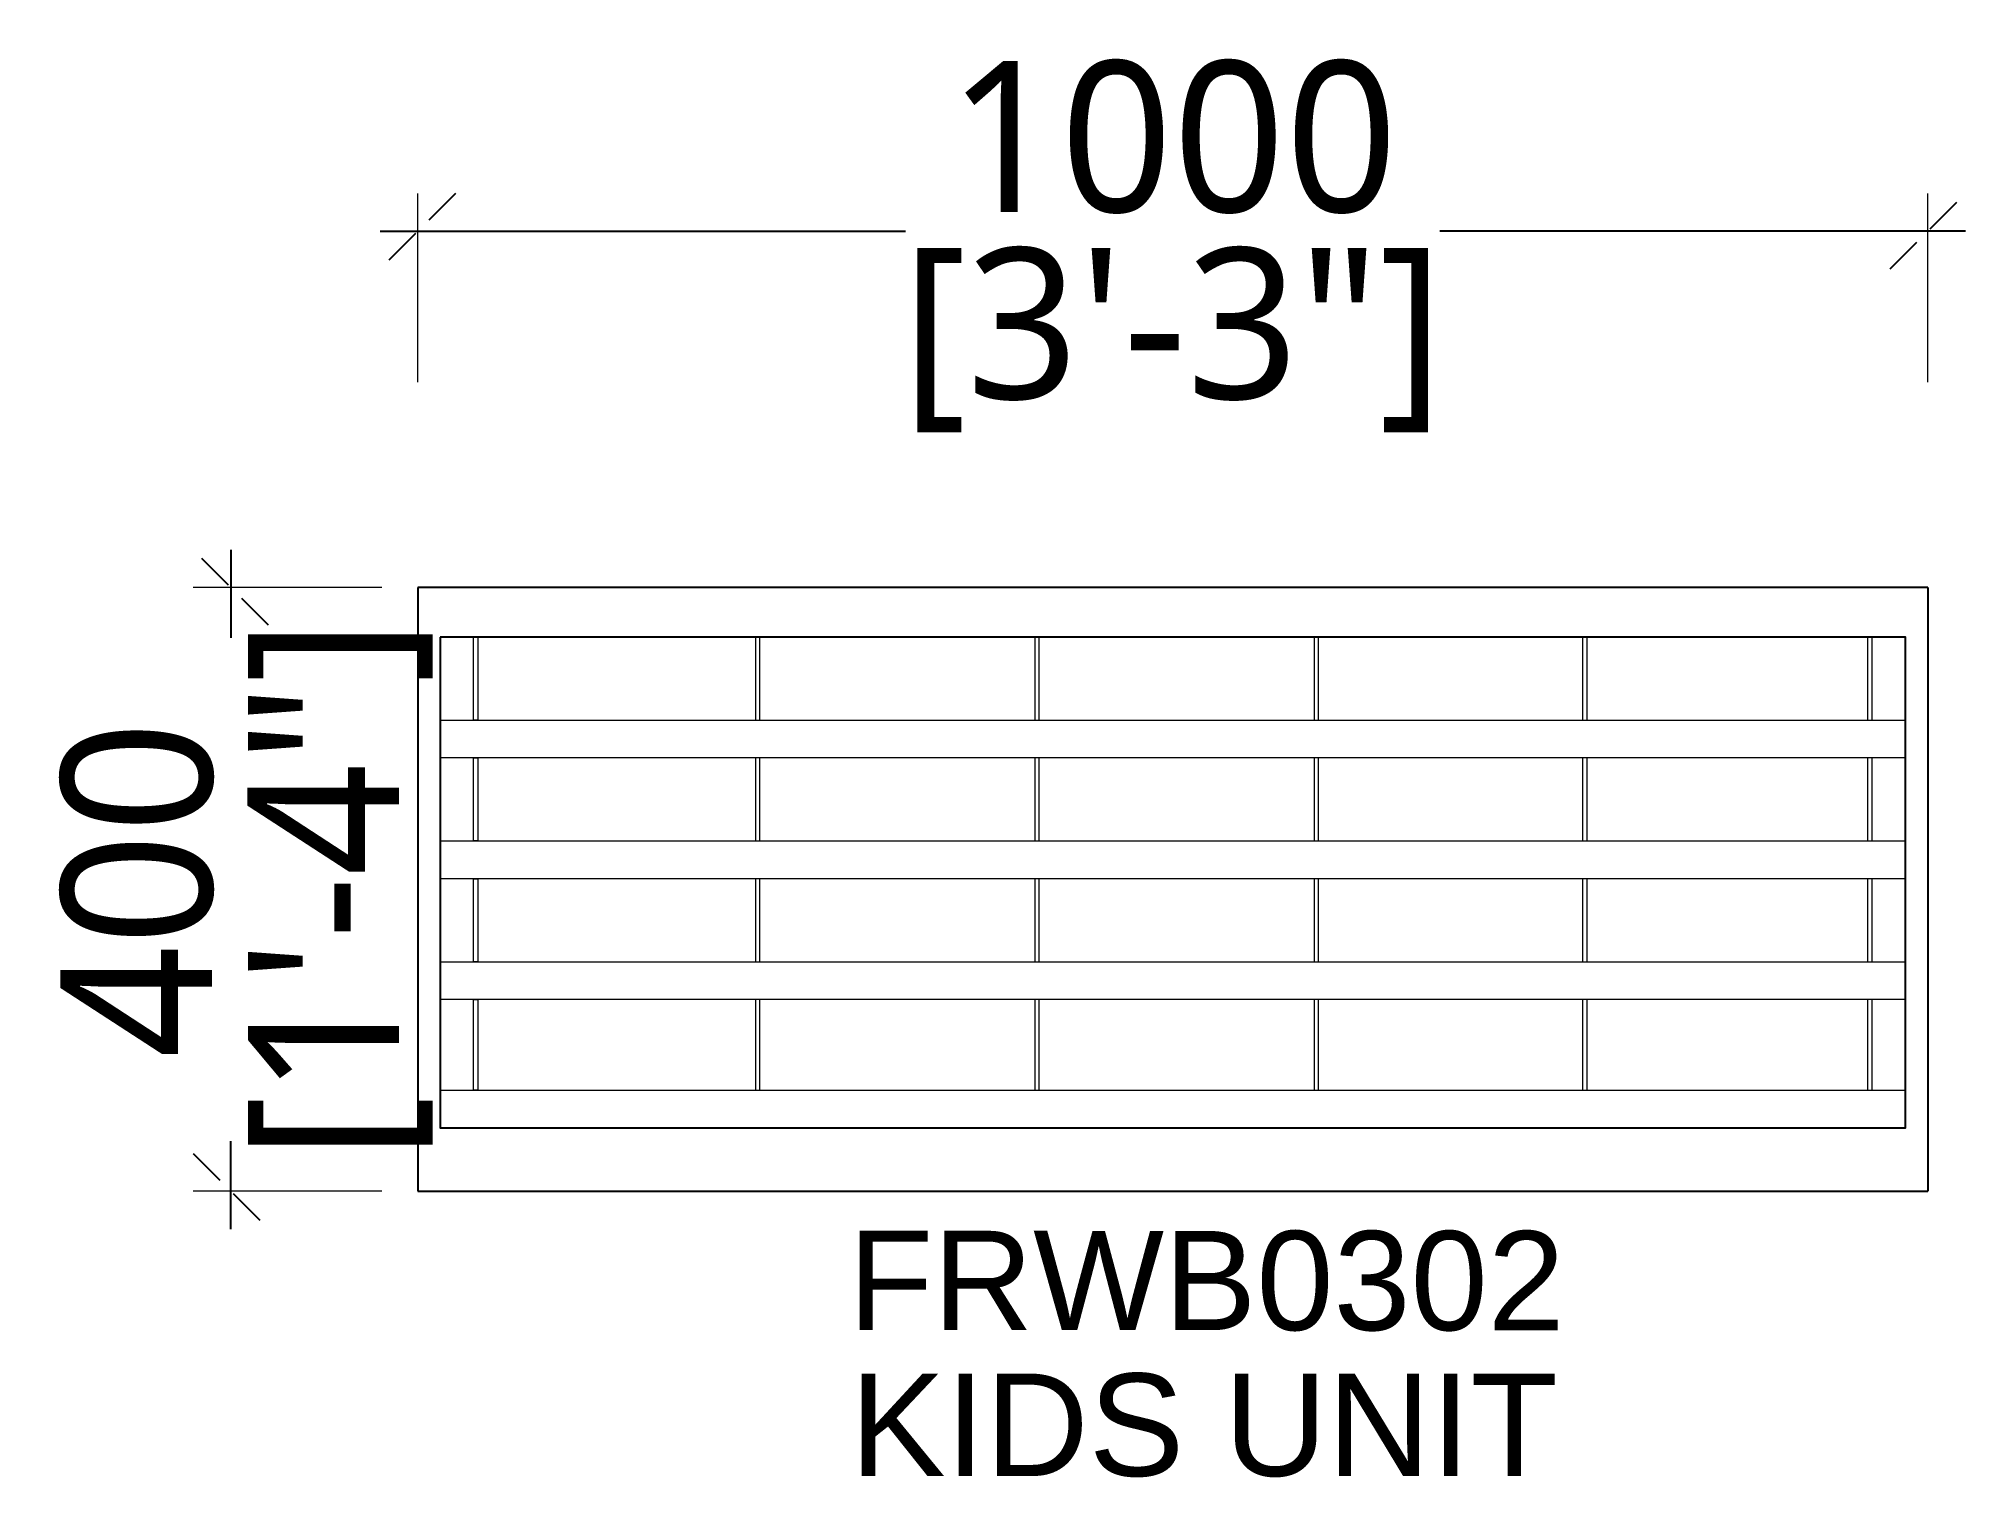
# Model space of a CAD drawing. Header units: millimetres. Extents: x 311 to 1587, y 77 to 1030.
import ezdxf

# ---------------------------------------------------------------- set-up
doc = ezdxf.new("R2010")
doc.units = ezdxf.units.MM
doc.linetypes.add('ACAD_ISO02W100', pattern=[15, 12, -3])
doc.linetypes.add('DASHED', pattern=[0.75, 0.5, -0.25])
doc.layers.add('DIM', color=7, linetype='Continuous', lineweight=0)
doc.layers.add('Reference lines', color=252, linetype='Continuous', lineweight=0)
doc.layers.add('MDF', color=33, linetype='Continuous')
doc.layers.add('Plywood (Common)', color=22, linetype='Continuous')
doc.styles.add('AR3', font='arial.ttf', dxfattribs={"height": 150})
doc.styles.get("Standard").update_dxf_attribs({"font": 'arial.ttf'})
doc.styles.add('WOT-PLAN', font='segoeuil.ttf', dxfattribs={"height": 100})
doc.dimstyles.new('WOT - 100', dxfattribs={"dimtxt": 100, "dimasz": 50, "dimexe": 25, "dimexo": 25, "dimgap": 10, "dimtad": 0, "dimdec": 0, "dimzin": 0, "dimdsep": 46, "dimtxsty": 'WOT-PLAN', "dimblk": 'OBLIQUE', "dimcen": 0.09, "dimdle": 25, "dimclrd": 151, "dimclre": 151, "dimclrt": 7, "dimadec": 0, "dimazin": 0, "dimtfac": 1, "dimtdec": 0, "dimtofl": 0, "dimtmove": 0, "dimatfit": 3, "dimldrblk": 'OPEN30', "dimfxl": 100, "dimfxlon": 1, "dimtolj": 1, "dimtzin": 0, "dimlwd": -1, "dimlwe": 5, "dimarcsym": 0})

# ---------------------------------------------------------------- blocks, each defined once
blk = doc.blocks.new('HHJJ')
at = {"layer": 'MDF', "color": 22, "ltscale": 13}
for p, q in [((51425.5, 303055), (50425.5, 303055)), ((50425.5, 303055), (50425.5, 302655)), ((51425.5, 303055), (51425.5, 302655)), ((50425.5, 302655), (51425.5, 302655))]:
    blk.add_line(p, q, dxfattribs=at)
at = {"layer": 'MDF', "color": 22, "ltscale": 13, "elevation": -222}
blk.add_lwpolyline([(50440.3, 303022), (50440.3, 302697), (51410.7, 302697), (51410.7, 303022)], close=True, dxfattribs=at)
at = {"layer": 'Reference lines', "color": 251, "ltscale": 13}
for points, elevation in [([(50465.3, 303022), (50465.3, 302967), (50462.3, 302967), (50462.3, 303022), (50465.3, 303022)], -148), ([(50649.1, 303022), (50649.1, 302967), (50652.1, 302967), (50652.1, 303022), (50649.1, 303022)], -37), ([(51019.1, 303022), (51019.1, 302967), (51022.1, 302967), (51022.1, 303022), (51019.1, 303022)], 37), ([(51196.9, 303022), (51196.9, 302967), (51199.9, 302967), (51199.9, 303022), (51196.9, 303022)], 74), ([(51385.7, 303022), (51385.7, 302967), (51388.7, 302967), (51388.7, 303022), (51385.7, 303022)], -148), ([(50465.3, 302942), (50465.3, 302887), (50462.3, 302887), (50462.3, 302942), (50465.3, 302942)], -222), ([(50649.1, 302942), (50649.1, 302887), (50652.1, 302887), (50652.1, 302942), (50649.1, 302942)], -111), ([(50834.1, 302942), (50834.1, 302887), (50837.1, 302887), (50837.1, 302942), (50834.1, 302942)], -74), ([(51019.1, 302942), (51019.1, 302887), (51022.1, 302887), (51022.1, 302942), (51019.1, 302942)], -37), ([(51385.7, 302942), (51385.7, 302887), (51388.7, 302887), (51388.7, 302942), (51385.7, 302942)], -222), ([(50465.3, 302862), (50465.3, 302807), (50462.3, 302807), (50462.3, 302862), (50465.3, 302862)], -222), ([(50649.1, 302862), (50649.1, 302807), (50652.1, 302807), (50652.1, 302862), (50649.1, 302862)], -111), ([(50834.1, 302862), (50834.1, 302807), (50837.1, 302807), (50837.1, 302862), (50834.1, 302862)], -74), ([(51019.1, 302862), (51019.1, 302807), (51022.1, 302807), (51022.1, 302862), (51019.1, 302862)], -37), ([(51385.7, 302862), (51385.7, 302807), (51388.7, 302807), (51388.7, 302862), (51385.7, 302862)], -222), ([(50465.3, 302782), (50465.3, 302722), (50462.3, 302722), (50462.3, 302782), (50465.3, 302782)], -222), ([(50649.1, 302782), (50649.1, 302722), (50652.1, 302722), (50652.1, 302782), (50649.1, 302782)], -111), ([(50834.1, 302782), (50834.1, 302722), (50837.1, 302722), (50837.1, 302782), (50834.1, 302782)], -74), ([(51019.1, 302782), (51019.1, 302722), (51022.1, 302722), (51022.1, 302782), (51019.1, 302782)], -37), ([(51385.7, 302782), (51385.7, 302722), (51388.7, 302722), (51388.7, 302782), (51385.7, 302782)], -222)]:
    blk.add_lwpolyline(points, dxfattribs=dict(at, elevation=elevation))
for points in [[(50834.1, 303022), (50834.1, 302967), (50837.1, 302967), (50837.1, 303022), (50834.1, 303022)], [(51196.9, 302942), (51196.9, 302887), (51199.9, 302887), (51199.9, 302942), (51196.9, 302942)], [(51196.9, 302862), (51196.9, 302807), (51199.9, 302807), (51199.9, 302862), (51196.9, 302862)], [(51196.9, 302782), (51196.9, 302722), (51199.9, 302722), (51199.9, 302782), (51196.9, 302782)]]:
    blk.add_lwpolyline(points, dxfattribs=at)
for points, elevation in [([(50440.3, 302967), (51410.7, 302967), (51410.7, 302942), (50440.3, 302942)], -111), ([(50440.3, 302887), (51410.7, 302887), (51410.7, 302862), (50440.3, 302862)], -111), ([(50440.3, 302807), (51410.7, 302807), (51410.7, 302782), (50440.3, 302782)], -111), ([(50440.3, 302722), (51410.7, 302722), (51410.7, 302697), (50440.3, 302697)], -222)]:
    blk.add_lwpolyline(points, close=True, dxfattribs=dict(at, elevation=elevation))
at = {"linetype": 'ACAD_ISO02W100', "ltscale": 2500, "insert": (50710.7, 302628.8), "char_height": 65.717, "attachment_point": 1, "rotation": 359.9667}
blk.add_mtext_dynamic_manual_height_columns('{\\C251;\\c6710371;FRWB0302}', width=965.843, gutter_width=22.3, heights=[0], dxfattribs=at)
at = {"layer": 'DIM', "color": 0, "lineweight": -2, "style": 'AR3'}
blk.add_text('KIDS UNIT', height=67.88, dxfattribs=at).set_placement((50711.8, 302466.3))
blk = doc.blocks.new('_Oblique')
at = {"color": 0, "linetype": 'ByBlock', "lineweight": -2}
blk.add_line((-0.5, -0.5), (0.5, 0.5), dxfattribs=at)
blk = doc.blocks.new('*D8')
at = {"color": 151, "lineweight": 5, "ltscale": 30, "transparency": 16777216}
for p, q in [((561.9, 802.8), (561.9, 927.8)), ((1561.9, 802.8), (1561.9, 927.8))]:
    blk.add_line(p, q, dxfattribs=at)
at = {"color": 151, "ltscale": 30, "transparency": 16777216}
for p, q in [((536.9, 902.8), (885, 902.8)), ((1586.9, 902.8), (1238.8, 902.8))]:
    blk.add_line(p, q, dxfattribs=at)
at = {"layer": 'Defpoints', "color": 0, "linetype": 'DASHED', "ltscale": 30, "transparency": 16777216}
for p in [(1561.9, 902.8), (561.9, 466.6), (1561.9, 466.6)]:
    blk.add_point(p, dxfattribs=at)
at = {"color": 151, "linetype": 'DASHED', "ltscale": 30, "transparency": 16777216, "xscale": 50, "yscale": 50, "zscale": 50, "rotation": 180}
blk.add_blockref('_Oblique', (561.9, 902.8), dxfattribs=at)
at = {"color": 151, "linetype": 'DASHED', "ltscale": 30, "transparency": 16777216, "xscale": 50, "yscale": 50, "zscale": 50}
blk.add_blockref('_Oblique', (1561.9, 902.8), dxfattribs=at)
at = {"color": 7, "linetype": 'DASHED', "lineweight": -2, "ltscale": 30, "transparency": 16777216, "char_height": 100, "attachment_point": 5, "style": 'WOT-PLAN'}
for s, insert in [('\\A1;1000', (1061.9, 964.8)), ('\\A1;[3\'-3"]', (1061.9, 830.6))]:
    blk.add_mtext(s, dxfattribs=dict(at, insert=insert))
blk = doc.blocks.new('_Open30')
at = {"color": 0, "linetype": 'ByBlock', "lineweight": -2}
for p, q in [((-1, 0.268), (0, 0)), ((0, 0), (-1, -0.268)), ((0, 0), (-1, 0))]:
    blk.add_line(p, q, dxfattribs=at)
blk = doc.blocks.new('*D9')
at = {"color": 151, "ltscale": 30, "transparency": 16777216}
for p, q in [((438.1, 691.6), (438.1, 633.3)), ((438.1, 241.6), (438.1, 299.9))]:
    blk.add_line(p, q, dxfattribs=at)
at = {"color": 151, "lineweight": 5, "ltscale": 30, "transparency": 16777216}
for p, q in [((538.1, 666.6), (413.1, 666.6)), ((538.1, 266.6), (413.1, 266.6))]:
    blk.add_line(p, q, dxfattribs=at)
at = {"layer": 'Defpoints', "color": 0, "linetype": 'DASHED', "ltscale": 30, "transparency": 16777216}
for p in [(779.2, 666.6), (438.1, 266.6), (779.2, 266.6)]:
    blk.add_point(p, dxfattribs=at)
at = {"color": 151, "linetype": 'DASHED', "ltscale": 30, "transparency": 16777216, "xscale": 50, "yscale": 50, "zscale": 50}
for p, rotation in [((438.1, 666.6), 90), ((438.1, 266.6), 270)]:
    blk.add_blockref('_Oblique', p, dxfattribs=dict(at, rotation=rotation))
at = {"color": 7, "linetype": 'DASHED', "lineweight": -2, "ltscale": 30, "transparency": 16777216, "char_height": 100, "attachment_point": 5, "rotation": 90, "style": 'WOT-PLAN'}
for s, insert in [('\\A1;[1\'-4"]', (510.6, 466.6)), ('\\A1;400', (376.4, 466.6))]:
    blk.add_mtext(s, dxfattribs=dict(at, insert=insert))

msp = doc.modelspace()

# ---------------------------------------------------------------- block references
at = {"layer": 'Plywood (Common)'}
msp.add_blockref('HHJJ', (-49863.6, -302388.3), dxfattribs=at)

# ---------------------------------------------------------------- dimensions: what is measured, and where the dimension line sits
at = {"linetype": 'DASHED', "lineweight": -2, "ltscale": 30}
dim = msp.add_linear_dim(base=(1561.9, 902.8), p1=(561.9, 466.6), p2=(1561.9, 466.6), dimstyle='WOT - 100', override={"dimpost": '\\X', "dimblk1": 'Oblique', "dimblk2": 'Oblique', "dimtmove": 1, "dimatfit": 2}, dxfattribs=at)
dim.commit()
dim.dimension.update_dxf_attribs({"geometry": '*D8', "text_midpoint": (1061.9, 902.8)})
dim = msp.add_linear_dim(base=(438.1, 266.6), p1=(779.2, 666.6), p2=(779.2, 266.6), angle=90, dimstyle='WOT - 100', override={"dimpost": '\\X', "dimblk1": 'Oblique', "dimblk2": 'Oblique', "dimtmove": 1, "dimatfit": 2}, dxfattribs=at)
dim.commit()
dim.dimension.update_dxf_attribs({"geometry": '*D9', "text_midpoint": (438.1, 466.6)})

doc.saveas('drawing.dxf')
